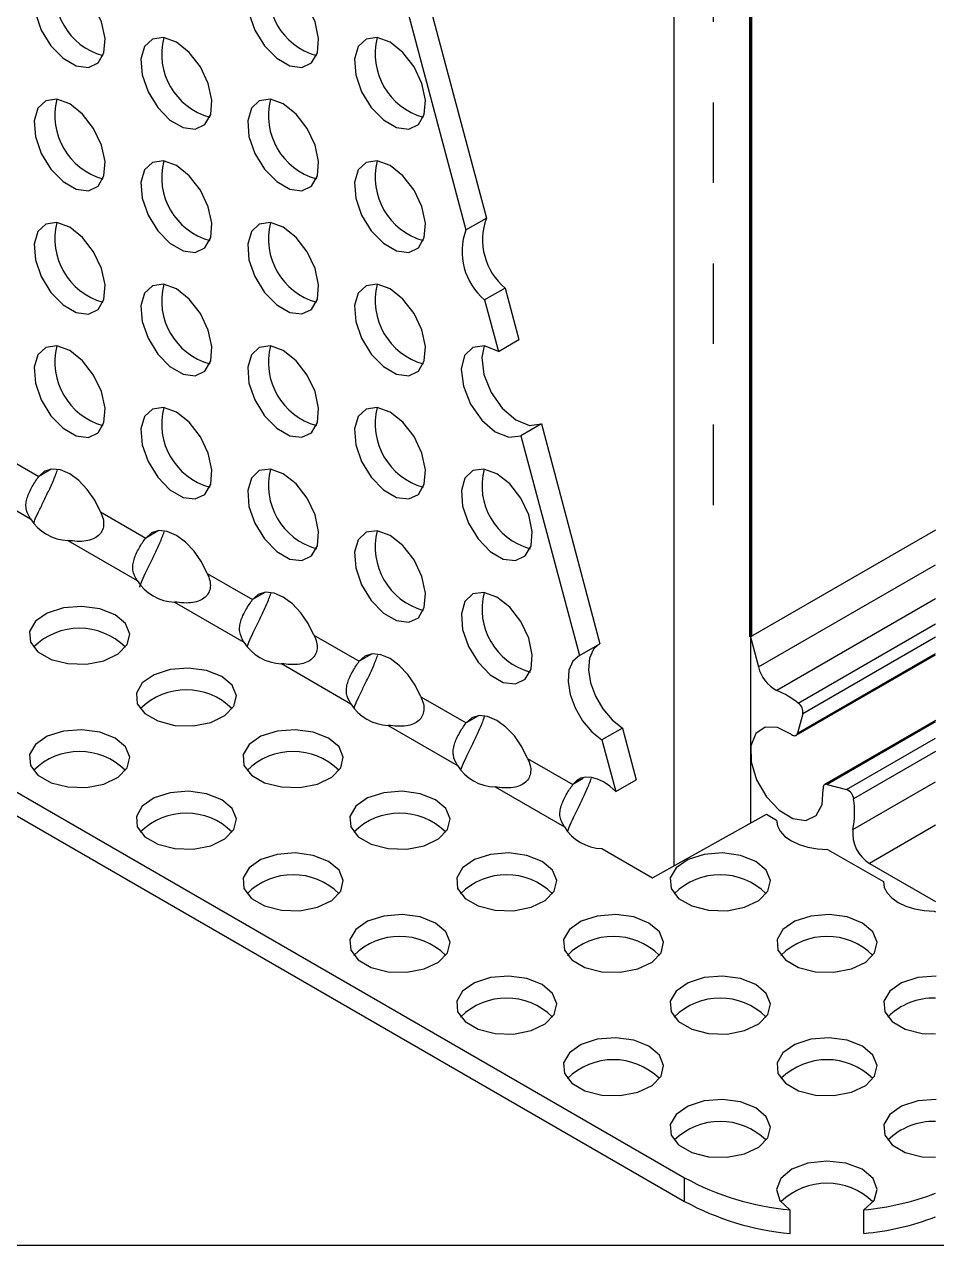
# Model space of a CAD drawing. Extents: x 0 to 13.3, y -7.3 to 0.
# Drawn here: x 3.997 to 5.13, y -7.31 to -5.794 of the extents above; entities that cross this region are included whole.
import ezdxf

# ---------------------------------------------------------------- set-up
doc = ezdxf.new("R2010")
doc.units = 0
doc.header["$LTSCALE"] = 0.5
doc.header["$MEASUREMENT"] = 0
doc.linetypes.add('HIDDEN2', pattern=[0.1875, 0.125, -0.0625])
for name, color, linetype in [('Brackets', 181, 'CONTINUOUS'), ('End Cap', 92, 'CONTINUOUS'), ('FAB DWG', 221, 'CONTINUOUS'), ('Housing', 150, 'CONTINUOUS')]:
    doc.layers.add(name, color=color, linetype=linetype)
doc.layers.add('Text-Unprinted', color=131, linetype='CONTINUOUS', plot=False)

msp = doc.modelspace()

# ---------------------------------------------------------------- linework, layer by layer
at = {"layer": 'Brackets', "transparency": 16777216}
for p, q in [((4.4965, -5.7563), (4.5706, -6.0343)), ((4.4711, -5.7709), (4.5452, -6.049)), ((2.6411, -5.9702), (4.8166, -7.2261)), ((2.6411, -5.9995), (4.8166, -7.2554)), ((4.5452, -6.049), (4.5706, -6.0343)), ((4.5938, -6.1212), (4.5684, -6.1358)), ((4.5938, -6.1212), (4.6109, -6.1852)), ((4.5684, -6.1358), (4.5855, -6.1999)), ((4.5855, -6.1999), (4.6109, -6.1852)), ((4.6388, -6.2899), (4.6134, -6.3045)), ((4.6388, -6.2899), (4.7116, -6.5629)), ((4.6134, -6.3045), (4.6862, -6.5776)), ((3.9587, -6.3225), (4.015, -6.355)), ((4.0304, -6.3462), (4.015, -6.355)), ((3.9184, -6.358), (4.0045, -6.4077)), ((4.0913, -6.3991), (4.1476, -6.4316)), ((4.163, -6.4227), (4.1476, -6.4316)), ((4.051, -6.4346), (4.137, -6.4843)), ((4.2239, -6.4756), (4.2802, -6.5081)), ((4.2956, -6.4993), (4.2802, -6.5081)), ((4.1835, -6.5111), (4.2696, -6.5608)), ((4.3565, -6.5521), (4.4128, -6.5847)), ((4.6862, -6.5776), (4.7116, -6.5629)), ((4.4281, -6.5758), (4.4128, -6.5847)), ((4.3161, -6.5876), (4.4022, -6.6373)), ((4.489, -6.6287), (4.5454, -6.6612)), ((4.5607, -6.6523), (4.5454, -6.6612)), ((4.4487, -6.6642), (4.5348, -6.7139)), ((4.7395, -6.6676), (4.7141, -6.6823)), ((4.7395, -6.6676), (4.7566, -6.7317)), ((4.7141, -6.6823), (4.7312, -6.7463)), ((4.6216, -6.7052), (4.6779, -6.7377)), ((4.6908, -6.7303), (4.6779, -6.7377)), ((4.7312, -6.7463), (4.7566, -6.7317)), ((4.5813, -6.7407), (4.6674, -6.7904)), ((4.7766, -6.8535), (4.9182, -6.7745)), ((4.9182, -6.7745), (4.9309, -6.7818)), ((4.7139, -6.8173), (4.7766, -6.8535)), ((4.994, -6.8182), (5.0635, -6.8583)), ((5.1266, -6.8948), (5.1282, -6.8957)), ((4.8166, -7.2554), (4.8166, -7.2261)), ((4.9475, -7.2659), (4.9475, -7.2952)), ((5.0392, -7.2952), (5.0392, -7.2659))]:
    msp.add_line(p, q, dxfattribs=at)
at = {"layer": 'Brackets', "transparency": 16777216, "flags": 128}
for points in [[(4.0532, -5.7394), (4.0372, -5.7336), (4.0234, -5.7355), (4.0136, -5.7449), (4.0092, -5.7603), (4.0107, -5.7799), (4.0179, -5.8008), (4.0299, -5.8204), (4.045, -5.8359), (4.0613, -5.8453), (4.0764, -5.8473), (4.0884, -5.8416), (4.0957, -5.8289), (4.0972, -5.8111), (4.0927, -5.7905), (4.0829, -5.7699), (4.0691, -5.7521), (4.0532, -5.7394)], [(4.3183, -5.7394), (4.3024, -5.7336), (4.2886, -5.7355), (4.2788, -5.7448), (4.2743, -5.7603), (4.2758, -5.7798), (4.2831, -5.8008), (4.2951, -5.8204), (4.3102, -5.8359), (4.3265, -5.8453), (4.3416, -5.8472), (4.3536, -5.8415), (4.3608, -5.8289), (4.3623, -5.8111), (4.3579, -5.7905), (4.3481, -5.7699), (4.3343, -5.752), (4.3183, -5.7394)], [(4.1858, -5.8159), (4.1698, -5.8102), (4.156, -5.8121), (4.1462, -5.8214), (4.1417, -5.8369), (4.1432, -5.8564), (4.1505, -5.8774), (4.1625, -5.8969), (4.1776, -5.9125), (4.1939, -5.9218), (4.209, -5.9238), (4.221, -5.9181), (4.2283, -5.9055), (4.2298, -5.8877), (4.2253, -5.8671), (4.2155, -5.8465), (4.2017, -5.8286), (4.1858, -5.8159)], [(4.4509, -5.8159), (4.435, -5.8102), (4.4211, -5.8121), (4.4114, -5.8214), (4.4069, -5.8368), (4.4084, -5.8564), (4.4156, -5.8774), (4.4277, -5.8969), (4.4428, -5.9124), (4.459, -5.9218), (4.4742, -5.9238), (4.4862, -5.9181), (4.4934, -5.9055), (4.4949, -5.8877), (4.4905, -5.867), (4.4807, -5.8464), (4.4669, -5.8286), (4.4509, -5.8159)], [(4.0532, -5.8925), (4.0372, -5.8867), (4.0234, -5.8886), (4.0136, -5.898), (4.0092, -5.9134), (4.0107, -5.933), (4.0179, -5.9539), (4.0299, -5.9735), (4.045, -5.989), (4.0613, -5.9984), (4.0764, -6.0004), (4.0884, -5.9947), (4.0957, -5.982), (4.0972, -5.9642), (4.0927, -5.9436), (4.0829, -5.923), (4.0691, -5.9052), (4.0532, -5.8925)], [(4.3183, -5.8925), (4.3024, -5.8867), (4.2886, -5.8886), (4.2788, -5.8979), (4.2743, -5.9134), (4.2758, -5.9329), (4.2831, -5.9539), (4.2951, -5.9735), (4.3102, -5.989), (4.3265, -5.9984), (4.3416, -6.0003), (4.3536, -5.9946), (4.3608, -5.982), (4.3623, -5.9642), (4.3579, -5.9436), (4.3481, -5.923), (4.3343, -5.9051), (4.3183, -5.8925)], [(4.1858, -5.969), (4.1698, -5.9633), (4.156, -5.9652), (4.1462, -5.9745), (4.1417, -5.99), (4.1432, -6.0095), (4.1505, -6.0305), (4.1625, -6.05), (4.1776, -6.0656), (4.1939, -6.0749), (4.209, -6.0769), (4.221, -6.0712), (4.2283, -6.0586), (4.2298, -6.0408), (4.2253, -6.0202), (4.2155, -5.9996), (4.2017, -5.9817), (4.1858, -5.969)], [(4.4509, -5.969), (4.435, -5.9633), (4.4211, -5.9652), (4.4114, -5.9745), (4.4069, -5.9899), (4.4084, -6.0095), (4.4156, -6.0305), (4.4277, -6.05), (4.4428, -6.0655), (4.459, -6.0749), (4.4742, -6.0769), (4.4862, -6.0712), (4.4934, -6.0586), (4.4949, -6.0408), (4.4905, -6.0201), (4.4807, -5.9995), (4.4669, -5.9817), (4.4509, -5.969)], [(4.0532, -6.0456), (4.0372, -6.0398), (4.0234, -6.0417), (4.0136, -6.0511), (4.0092, -6.0665), (4.0107, -6.0861), (4.0179, -6.107), (4.0299, -6.1266), (4.045, -6.1421), (4.0613, -6.1515), (4.0764, -6.1535), (4.0884, -6.1478), (4.0957, -6.1352), (4.0972, -6.1173), (4.0927, -6.0967), (4.0829, -6.0761), (4.0691, -6.0583), (4.0532, -6.0456)], [(4.3183, -6.0456), (4.3024, -6.0398), (4.2886, -6.0417), (4.2788, -6.051), (4.2743, -6.0665), (4.2758, -6.086), (4.2831, -6.107), (4.2951, -6.1266), (4.3102, -6.1421), (4.3265, -6.1515), (4.3416, -6.1534), (4.3536, -6.1477), (4.3608, -6.1351), (4.3623, -6.1173), (4.3579, -6.0967), (4.3481, -6.0761), (4.3343, -6.0582), (4.3183, -6.0456)], [(4.1858, -6.1222), (4.1698, -6.1164), (4.156, -6.1183), (4.1462, -6.1276), (4.1417, -6.1431), (4.1432, -6.1626), (4.1505, -6.1836), (4.1625, -6.2031), (4.1776, -6.2187), (4.1939, -6.228), (4.209, -6.23), (4.221, -6.2243), (4.2283, -6.2117), (4.2298, -6.1939), (4.2253, -6.1733), (4.2155, -6.1527), (4.2017, -6.1348), (4.1858, -6.1222)], [(4.4509, -6.1221), (4.435, -6.1164), (4.4211, -6.1183), (4.4114, -6.1276), (4.4069, -6.143), (4.4084, -6.1626), (4.4156, -6.1836), (4.4277, -6.2031), (4.4428, -6.2186), (4.459, -6.228), (4.4742, -6.23), (4.4862, -6.2243), (4.4934, -6.2117), (4.4949, -6.1939), (4.4905, -6.1732), (4.4807, -6.1526), (4.4669, -6.1348), (4.4509, -6.1221)], [(4.0532, -6.1987), (4.0372, -6.1929), (4.0234, -6.1948), (4.0136, -6.2042), (4.0092, -6.2196), (4.0107, -6.2392), (4.0179, -6.2601), (4.0299, -6.2797), (4.045, -6.2952), (4.0613, -6.3046), (4.0764, -6.3066), (4.0884, -6.3009), (4.0957, -6.2883), (4.0972, -6.2704), (4.0927, -6.2498), (4.0829, -6.2292), (4.0691, -6.2114), (4.0532, -6.1987)], [(4.3183, -6.1987), (4.3024, -6.1929), (4.2886, -6.1948), (4.2788, -6.2041), (4.2743, -6.2196), (4.2758, -6.2391), (4.2831, -6.2601), (4.2951, -6.2797), (4.3102, -6.2952), (4.3265, -6.3046), (4.3416, -6.3065), (4.3536, -6.3008), (4.3608, -6.2882), (4.3623, -6.2704), (4.3579, -6.2498), (4.3481, -6.2292), (4.3343, -6.2114), (4.3183, -6.1987)], [(4.5855, -6.1999), (4.5684, -6.193), (4.5537, -6.1948), (4.5435, -6.205), (4.5393, -6.222), (4.542, -6.2432), (4.5509, -6.2654), (4.5648, -6.2852), (4.5816, -6.2996), (4.5986, -6.3064), (4.6134, -6.3045)], [(4.5676, -6.1929), (4.5647, -6.2073), (4.5674, -6.2285), (4.5763, -6.2507), (4.5902, -6.2705), (4.607, -6.2849), (4.624, -6.2917), (4.6388, -6.2899)], [(4.1858, -6.2753), (4.1698, -6.2695), (4.156, -6.2714), (4.1462, -6.2807), (4.1417, -6.2962), (4.1432, -6.3157), (4.1505, -6.3367), (4.1625, -6.3562), (4.1776, -6.3718), (4.1939, -6.3811), (4.209, -6.3831), (4.221, -6.3774), (4.2283, -6.3648), (4.2298, -6.347), (4.2253, -6.3264), (4.2155, -6.3058), (4.2017, -6.2879), (4.1858, -6.2753)], [(4.4509, -6.2752), (4.435, -6.2695), (4.4211, -6.2714), (4.4114, -6.2807), (4.4069, -6.2961), (4.4084, -6.3157), (4.4156, -6.3367), (4.4277, -6.3562), (4.4428, -6.3717), (4.459, -6.3811), (4.4742, -6.3831), (4.4862, -6.3774), (4.4934, -6.3648), (4.4949, -6.347), (4.4905, -6.3264), (4.4807, -6.3057), (4.4669, -6.2879), (4.4509, -6.2752)], [(4.0913, -6.3991), (4.0843, -6.3845), (4.0751, -6.3713), (4.0645, -6.3601), (4.0532, -6.3518), (4.0418, -6.347), (4.0312, -6.3459), (4.0221, -6.3486), (4.015, -6.355)], [(4.3183, -6.3518), (4.3024, -6.346), (4.2886, -6.3479), (4.2788, -6.3572), (4.2743, -6.3727), (4.2758, -6.3923), (4.2831, -6.4132), (4.2951, -6.4328), (4.3102, -6.4483), (4.3265, -6.4577), (4.3416, -6.4596), (4.3536, -6.4539), (4.3608, -6.4413), (4.3623, -6.4235), (4.3579, -6.4029), (4.3481, -6.3823), (4.3343, -6.3645), (4.3183, -6.3518)], [(4.5835, -6.3518), (4.5675, -6.346), (4.5537, -6.3479), (4.5439, -6.3572), (4.5395, -6.3727), (4.541, -6.3922), (4.5482, -6.4132), (4.5602, -6.4328), (4.5754, -6.4483), (4.5916, -6.4577), (4.6068, -6.4596), (4.6188, -6.4539), (4.626, -6.4413), (4.6275, -6.4235), (4.6231, -6.4029), (4.6133, -6.3823), (4.5995, -6.3644), (4.5835, -6.3518)], [(4.2239, -6.4756), (4.2169, -6.4611), (4.2077, -6.4478), (4.1971, -6.4366), (4.1858, -6.4284), (4.1744, -6.4235), (4.1638, -6.4224), (4.1547, -6.4252), (4.1476, -6.4316)], [(4.4509, -6.4283), (4.435, -6.4226), (4.4211, -6.4245), (4.4114, -6.4338), (4.4069, -6.4492), (4.4084, -6.4688), (4.4156, -6.4898), (4.4277, -6.5093), (4.4428, -6.5248), (4.459, -6.5342), (4.4742, -6.5362), (4.4862, -6.5305), (4.4934, -6.5179), (4.4949, -6.5001), (4.4905, -6.4795), (4.4807, -6.4588), (4.4669, -6.441), (4.4509, -6.4283)], [(4.3565, -6.5521), (4.3494, -6.5376), (4.3403, -6.5243), (4.3297, -6.5132), (4.3183, -6.5049), (4.307, -6.5), (4.2964, -6.499), (4.2872, -6.5017), (4.2802, -6.5081)], [(4.5835, -6.5049), (4.5675, -6.4991), (4.5537, -6.501), (4.5439, -6.5103), (4.5395, -6.5258), (4.541, -6.5453), (4.5482, -6.5663), (4.5602, -6.5859), (4.5754, -6.6014), (4.5916, -6.6108), (4.6068, -6.6127), (4.6188, -6.607), (4.626, -6.5944), (4.6275, -6.5766), (4.6231, -6.556), (4.6133, -6.5354), (4.5995, -6.5175), (4.5835, -6.5049)], [(4.1095, -6.527), (4.0905, -6.5195), (4.0682, -6.5165), (4.0454, -6.5183), (4.0254, -6.5248), (4.0107, -6.535), (4.0034, -6.5475), (4.0045, -6.5608), (4.0137, -6.5729), (4.03, -6.5823), (4.051, -6.5876), (4.0739, -6.5883), (4.0957, -6.584), (4.1134, -6.5756), (4.1246, -6.564), (4.1277, -6.5509), (4.1225, -6.5379), (4.1095, -6.527)], [(4.7089, -6.5645), (4.7034, -6.5698), (4.6985, -6.5809), (4.6973, -6.5951), (4.6999, -6.6113), (4.7061, -6.628), (4.7153, -6.6438), (4.7268, -6.6574), (4.7395, -6.6676)], [(4.489, -6.6287), (4.482, -6.6142), (4.4729, -6.6009), (4.4623, -6.5897), (4.4509, -6.5814), (4.4395, -6.5766), (4.4289, -6.5755), (4.4198, -6.5783), (4.4128, -6.5847)], [(4.6862, -6.5776), (4.678, -6.5845), (4.6731, -6.5955), (4.672, -6.6098), (4.6746, -6.6259), (4.6807, -6.6426), (4.6899, -6.6585), (4.7014, -6.6721), (4.7141, -6.6823)], [(4.2421, -6.6035), (4.2231, -6.5961), (4.2008, -6.593), (4.178, -6.5949), (4.1579, -6.6013), (4.1433, -6.6115), (4.136, -6.6241), (4.137, -6.6373), (4.1463, -6.6495), (4.1626, -6.6588), (4.1836, -6.6642), (4.2065, -6.6648), (4.2283, -6.6606), (4.246, -6.6521), (4.2571, -6.6405), (4.2603, -6.6274), (4.2551, -6.6145), (4.2421, -6.6035)], [(4.6216, -6.7052), (4.6146, -6.6907), (4.6055, -6.6774), (4.5949, -6.6663), (4.5835, -6.658), (4.5721, -6.6531), (4.5615, -6.652), (4.5524, -6.6548), (4.5454, -6.6612)], [(4.1095, -6.6801), (4.0905, -6.6726), (4.0682, -6.6696), (4.0454, -6.6714), (4.0254, -6.6778), (4.0107, -6.688), (4.0034, -6.7006), (4.0045, -6.7139), (4.0137, -6.726), (4.03, -6.7354), (4.051, -6.7407), (4.0739, -6.7413), (4.0957, -6.7371), (4.1134, -6.7286), (4.1246, -6.7171), (4.1277, -6.7039), (4.1225, -6.691), (4.1095, -6.6801)], [(4.3747, -6.6801), (4.3557, -6.6726), (4.3333, -6.6696), (4.3106, -6.6714), (4.2905, -6.6778), (4.2759, -6.688), (4.2686, -6.7006), (4.2696, -6.7139), (4.2789, -6.726), (4.2951, -6.7354), (4.3162, -6.7407), (4.3391, -6.7413), (4.3609, -6.7371), (4.3785, -6.7286), (4.3897, -6.7171), (4.3929, -6.7039), (4.3876, -6.691), (4.3747, -6.6801)], [(4.7312, -6.7463), (4.7238, -6.7397), (4.7161, -6.7345), (4.7085, -6.7309), (4.7011, -6.7289), (4.6941, -6.7286), (4.6878, -6.73), (4.6824, -6.7331), (4.6779, -6.7377)], [(4.2421, -6.7566), (4.2231, -6.7491), (4.2008, -6.7461), (4.178, -6.7479), (4.1579, -6.7544), (4.1433, -6.7646), (4.136, -6.7772), (4.137, -6.7904), (4.1463, -6.8025), (4.1626, -6.8119), (4.1836, -6.8173), (4.2065, -6.8179), (4.2283, -6.8137), (4.246, -6.8052), (4.2571, -6.7936), (4.2603, -6.7805), (4.2551, -6.7676), (4.2421, -6.7566)], [(4.5072, -6.7566), (4.4883, -6.7491), (4.4659, -6.7461), (4.4432, -6.7479), (4.4231, -6.7544), (4.4084, -6.7646), (4.4011, -6.7772), (4.4022, -6.7904), (4.4115, -6.8025), (4.4277, -6.8119), (4.4487, -6.8173), (4.4717, -6.8179), (4.4935, -6.8137), (4.5111, -6.8052), (4.5223, -6.7936), (4.5255, -6.7805), (4.5202, -6.7676), (4.5072, -6.7566)], [(4.9309, -6.7818), (4.932, -6.7889), (4.9355, -6.7958), (4.9413, -6.8021), (4.9492, -6.8076), (4.9588, -6.8122), (4.9697, -6.8155), (4.9816, -6.8176), (4.994, -6.8182)], [(4.3747, -6.8332), (4.3557, -6.8257), (4.3333, -6.8226), (4.3106, -6.8245), (4.2905, -6.8309), (4.2759, -6.8411), (4.2686, -6.8537), (4.2696, -6.8669), (4.2789, -6.8791), (4.2951, -6.8884), (4.3162, -6.8938), (4.3391, -6.8944), (4.3609, -6.8902), (4.3785, -6.8817), (4.3897, -6.8701), (4.3929, -6.857), (4.3876, -6.8441), (4.3747, -6.8332)], [(4.6398, -6.8332), (4.6209, -6.8257), (4.5985, -6.8226), (4.5758, -6.8245), (4.5557, -6.8309), (4.541, -6.8411), (4.5337, -6.8537), (4.5348, -6.8669), (4.5441, -6.8791), (4.5603, -6.8884), (4.5813, -6.8938), (4.6043, -6.8944), (4.626, -6.8902), (4.6437, -6.8817), (4.6549, -6.8701), (4.6581, -6.857), (4.6528, -6.8441), (4.6398, -6.8332)], [(4.905, -6.8332), (4.886, -6.8257), (4.8637, -6.8226), (4.8409, -6.8245), (4.8209, -6.8309), (4.8062, -6.8411), (4.7989, -6.8537), (4.8, -6.8669), (4.8092, -6.8791), (4.8255, -6.8884), (4.8465, -6.8938), (4.8694, -6.8944), (4.8912, -6.8902), (4.9089, -6.8817), (4.9201, -6.8701), (4.9232, -6.857), (4.918, -6.8441), (4.905, -6.8332)], [(5.0635, -6.8583), (5.0646, -6.8654), (5.0681, -6.8723), (5.0739, -6.8786), (5.0818, -6.8842), (5.0914, -6.8887), (5.1023, -6.8921), (5.1142, -6.8941), (5.1266, -6.8948)], [(4.5072, -6.9097), (4.4883, -6.9022), (4.4659, -6.8992), (4.4432, -6.901), (4.4231, -6.9075), (4.4084, -6.9177), (4.4011, -6.9302), (4.4022, -6.9435), (4.4115, -6.9556), (4.4277, -6.965), (4.4487, -6.9703), (4.4717, -6.9709), (4.4935, -6.9667), (4.5111, -6.9583), (4.5223, -6.9467), (4.5255, -6.9335), (4.5202, -6.9206), (4.5072, -6.9097)], [(4.7724, -6.9097), (4.7535, -6.9022), (4.7311, -6.8992), (4.7083, -6.901), (4.6883, -6.9075), (4.6736, -6.9177), (4.6663, -6.9302), (4.6674, -6.9435), (4.6766, -6.9556), (4.6929, -6.965), (4.7139, -6.9703), (4.7368, -6.9709), (4.7586, -6.9667), (4.7763, -6.9583), (4.7875, -6.9467), (4.7906, -6.9335), (4.7854, -6.9206), (4.7724, -6.9097)], [(5.0376, -6.9097), (5.0186, -6.9022), (4.9963, -6.8992), (4.9735, -6.901), (4.9534, -6.9075), (4.9388, -6.9177), (4.9315, -6.9302), (4.9325, -6.9435), (4.9418, -6.9556), (4.9581, -6.965), (4.9791, -6.9703), (5.002, -6.9709), (5.0238, -6.9667), (5.0415, -6.9583), (5.0526, -6.9467), (5.0558, -6.9335), (5.0505, -6.9206), (5.0376, -6.9097)], [(4.6398, -6.9862), (4.6209, -6.9787), (4.5985, -6.9757), (4.5758, -6.9775), (4.5557, -6.984), (4.541, -6.9942), (4.5337, -7.0068), (4.5348, -7.02), (4.5441, -7.0321), (4.5603, -7.0415), (4.5813, -7.0469), (4.6043, -7.0475), (4.626, -7.0433), (4.6437, -7.0348), (4.6549, -7.0232), (4.6581, -7.0101), (4.6528, -6.9972), (4.6398, -6.9862)], [(4.905, -6.9862), (4.886, -6.9787), (4.8637, -6.9757), (4.8409, -6.9775), (4.8209, -6.984), (4.8062, -6.9942), (4.7989, -7.0068), (4.8, -7.02), (4.8092, -7.0321), (4.8255, -7.0415), (4.8465, -7.0469), (4.8694, -7.0475), (4.8912, -7.0433), (4.9089, -7.0348), (4.9201, -7.0232), (4.9232, -7.0101), (4.918, -6.9972), (4.905, -6.9862)], [(5.1288, -6.9757), (5.1061, -6.9775), (5.086, -6.984), (5.0714, -6.9942), (5.0641, -7.0068), (5.0651, -7.02), (5.0744, -7.0321), (5.0906, -7.0415), (5.1116, -7.0469), (5.1282, -7.0473)], [(4.7724, -7.0628), (4.7535, -7.0553), (4.7311, -7.0522), (4.7083, -7.0541), (4.6883, -7.0605), (4.6736, -7.0707), (4.6663, -7.0833), (4.6674, -7.0966), (4.6766, -7.1087), (4.6929, -7.1181), (4.7139, -7.1234), (4.7368, -7.124), (4.7586, -7.1198), (4.7763, -7.1113), (4.7875, -7.0998), (4.7906, -7.0866), (4.7854, -7.0737), (4.7724, -7.0628)], [(5.0376, -7.0628), (5.0186, -7.0553), (4.9963, -7.0522), (4.9735, -7.0541), (4.9534, -7.0605), (4.9388, -7.0707), (4.9315, -7.0833), (4.9325, -7.0966), (4.9418, -7.1087), (4.9581, -7.1181), (4.9791, -7.1234), (5.002, -7.124), (5.0238, -7.1198), (5.0415, -7.1113), (5.0526, -7.0998), (5.0558, -7.0866), (5.0505, -7.0737), (5.0376, -7.0628)], [(4.905, -7.1393), (4.886, -7.1318), (4.8637, -7.1288), (4.8409, -7.1306), (4.8209, -7.1371), (4.8062, -7.1473), (4.7989, -7.1598), (4.8, -7.1731), (4.8092, -7.1852), (4.8255, -7.1946), (4.8465, -7.2), (4.8694, -7.2006), (4.8912, -7.1963), (4.9089, -7.1879), (4.9201, -7.1763), (4.9232, -7.1632), (4.918, -7.1503), (4.905, -7.1393)], [(5.1288, -7.1288), (5.1061, -7.1306), (5.086, -7.1371), (5.0714, -7.1473), (5.0641, -7.1598), (5.0651, -7.1731), (5.0744, -7.1852), (5.0906, -7.1946), (5.1116, -7.2), (5.1282, -7.2004)], [(5.0392, -7.2659), (5.0519, -7.2541), (5.0559, -7.2404), (5.0506, -7.2269), (5.037, -7.2155), (5.0169, -7.2079), (4.9934, -7.2053), (4.9698, -7.2079), (4.9497, -7.2155), (4.9361, -7.2269), (4.9309, -7.2404), (4.9349, -7.2541), (4.9475, -7.2659)]]:
    msp.add_lwpolyline(points, dxfattribs=at)
at = {"layer": 'Brackets', "transparency": 16777216}
for centre, radius, start, end in [((4.1164, -5.754), 0.0816, 165.5959, 254.3987), ((4.3815, -5.7539), 0.0816, 165.5959, 254.3987), ((4.249, -5.8305), 0.0816, 165.5959, 254.3987), ((4.5141, -5.8305), 0.0816, 165.5959, 254.3987), ((4.1164, -5.9071), 0.0816, 165.5959, 254.3987), ((4.3815, -5.907), 0.0816, 165.5959, 254.3987), ((4.249, -5.9836), 0.0816, 165.5959, 254.3987), ((4.5141, -5.9836), 0.0816, 165.5959, 254.3987), ((4.644, -6.0613), 0.0782, 159.8146, 230.0484), ((4.1164, -6.0602), 0.0816, 165.5959, 254.3987), ((4.3815, -6.0601), 0.0816, 165.5959, 254.3987), ((4.6186, -6.0759), 0.0782, 159.8146, 230.0484), ((4.249, -6.1367), 0.0816, 165.5959, 254.3987), ((4.5141, -6.1367), 0.0816, 165.5959, 254.3987), ((4.1164, -6.2133), 0.0816, 165.5959, 254.3987), ((4.3815, -6.2132), 0.0816, 165.5959, 254.3987), ((4.249, -6.2898), 0.0816, 165.5959, 254.3987), ((4.5141, -6.2898), 0.0816, 165.5959, 254.3987), ((4.3815, -6.3663), 0.0816, 165.5959, 254.3987), ((4.6467, -6.3663), 0.0816, 165.5959, 254.3987), ((4.0528, -6.3777), 0.0569, 211.8214, 268.184), ((4.5141, -6.4429), 0.0816, 165.5959, 254.3987), ((4.1853, -6.4543), 0.0569, 211.8214, 268.184), ((4.6467, -6.5194), 0.0816, 165.5959, 254.3987), ((4.0653, -6.6248), 0.0811, 45.2372, 134.7628), ((4.3179, -6.5308), 0.0569, 211.8214, 268.184), ((4.1979, -6.7013), 0.0811, 45.2372, 134.7628), ((4.4505, -6.6074), 0.0569, 211.8214, 268.184), ((4.0653, -6.7778), 0.0811, 45.2372, 134.7628), ((4.3305, -6.7778), 0.0811, 45.2372, 134.7628), ((4.5831, -6.6839), 0.0569, 211.8214, 268.184), ((4.1979, -6.8544), 0.0811, 45.2372, 134.7628), ((4.463, -6.8544), 0.0811, 45.2372, 134.7628), ((4.7157, -6.7604), 0.0569, 211.8214, 268.184), ((4.3305, -6.9309), 0.0811, 45.2372, 134.7628), ((4.5956, -6.9309), 0.0811, 45.2372, 134.7628), ((4.8608, -6.9309), 0.0811, 45.2372, 134.7628), ((4.463, -7.0075), 0.0811, 45.2372, 134.7628), ((4.7282, -7.0075), 0.0811, 45.2372, 134.7628), ((4.9934, -7.0075), 0.0811, 45.2372, 134.7628), ((4.5956, -7.084), 0.0811, 45.2372, 134.7628), ((4.8608, -7.084), 0.0811, 45.2372, 134.7628), ((5.126, -7.084), 0.0811, 88.3806, 134.7628), ((4.7282, -7.1605), 0.0811, 45.2372, 134.7628), ((4.9934, -7.1605), 0.0811, 45.2372, 134.7628), ((4.8608, -7.2371), 0.0811, 45.2372, 134.7628), ((5.126, -7.2371), 0.0811, 88.3806, 134.7628), ((4.9781, -6.9303), 0.3369, 241.3652, 264.7979), ((4.9934, -7.3146), 0.0818, 45.7275, 134.2725), ((5.0087, -6.9303), 0.3369, 275.2021, 290.785), ((4.9781, -6.9596), 0.3369, 241.3652, 264.7979), ((5.0087, -6.9596), 0.3369, 275.2021, 290.785)]:
    msp.add_arc(centre, radius, start, end, dxfattribs=at)
for points, knots in [([(4.0086, -6.413), (4.0092, -6.4113), (4.0111, -6.406), (4.0161, -6.3958), (4.0226, -6.3824), (4.0295, -6.3681), (4.0349, -6.3558), (4.0372, -6.3495), (4.0379, -6.3472)], [0, 0, 0, 0, 0.081456, 0.261623, 0.451756, 0.656134, 0.878211, 1, 1, 1, 1]), ([(4.0045, -6.4077), (4.0022, -6.4038), (3.9989, -6.3983), (3.9988, -6.3887), (4.0003, -6.3817), (4.0032, -6.3744), (4.0069, -6.3672), (4.0112, -6.3603), (4.0137, -6.3569), (4.015, -6.355)], [0, 0, 0, 0, 0.28993, 0.408037, 0.51552, 0.620506, 0.731668, 0.856396, 1, 1, 1, 1]), ([(4.0913, -6.3991), (4.0926, -6.4019), (4.095, -6.4073), (4.0957, -6.4157), (4.0937, -6.4231), (4.089, -6.4291), (4.082, -6.4333), (4.0691, -6.4368), (4.0585, -6.4355), (4.051, -6.4346)], [0, 0, 0, 0, 0.12992, 0.242037, 0.343623, 0.444264, 0.553789, 0.679972, 1, 1, 1, 1]), ([(4.1401, -6.4925), (4.141, -6.4899), (4.1432, -6.4836), (4.1486, -6.4723), (4.1552, -6.4589), (4.1621, -6.4446), (4.1675, -6.4324), (4.1697, -6.426), (4.1705, -6.4238)], [0, 0, 0, 0, 0.123873, 0.295721, 0.477073, 0.672013, 0.883835, 1, 1, 1, 1]), ([(4.137, -6.4843), (4.1347, -6.4803), (4.1315, -6.4748), (4.1314, -6.4652), (4.1329, -6.4582), (4.1358, -6.4509), (4.1395, -6.4437), (4.1438, -6.4368), (4.1463, -6.4334), (4.1476, -6.4316)], [0, 0, 0, 0, 0.28993, 0.408037, 0.5155201, 0.6205058, 0.731668, 0.8563965, 1, 1, 1, 1]), ([(4.2239, -6.4756), (4.2252, -6.4785), (4.2276, -6.4838), (4.2282, -6.4922), (4.2262, -6.4996), (4.2215, -6.5056), (4.2146, -6.5098), (4.2017, -6.5133), (4.1911, -6.512), (4.1835, -6.5111)], [0, 0, 0, 0, 0.12992, 0.242037, 0.343623, 0.444264, 0.553789, 0.679972, 1, 1, 1, 1]), ([(4.2738, -6.566), (4.2744, -6.5644), (4.2763, -6.5591), (4.2812, -6.5488), (4.2878, -6.5354), (4.2946, -6.5212), (4.3001, -6.5089), (4.3023, -6.5026), (4.3031, -6.5003)], [0, 0, 0, 0, 0.081456, 0.261623, 0.451756, 0.656134, 0.878211, 1, 1, 1, 1]), ([(4.2696, -6.5608), (4.2673, -6.5569), (4.2641, -6.5513), (4.264, -6.5418), (4.2655, -6.5348), (4.2683, -6.5275), (4.2721, -6.5203), (4.2763, -6.5134), (4.2789, -6.51), (4.2802, -6.5081)], [0, 0, 0, 0, 0.28993, 0.408037, 0.51552, 0.620506, 0.731668, 0.856396, 1, 1, 1, 1]), ([(4.3565, -6.5521), (4.3577, -6.555), (4.3601, -6.5604), (4.3608, -6.5688), (4.3588, -6.5762), (4.3541, -6.5822), (4.3472, -6.5864), (4.3343, -6.5898), (4.3237, -6.5886), (4.3161, -6.5876)], [0, 0, 0, 0, 0.1299201, 0.2420367, 0.3436235, 0.4442637, 0.5537893, 0.6799724, 1, 1, 1, 1]), ([(4.4064, -6.6426), (4.407, -6.6409), (4.4089, -6.6356), (4.4138, -6.6254), (4.4204, -6.612), (4.4272, -6.5977), (4.4327, -6.5855), (4.4349, -6.5791), (4.4357, -6.5769)], [0, 0, 0, 0, 0.081456, 0.261623, 0.451756, 0.656134, 0.878211, 1, 1, 1, 1]), ([(4.4022, -6.6373), (4.3999, -6.6334), (4.3967, -6.6279), (4.3966, -6.6183), (4.3981, -6.6113), (4.4009, -6.604), (4.4047, -6.5968), (4.4089, -6.5899), (4.4114, -6.5865), (4.4128, -6.5847)], [0, 0, 0, 0, 0.28993, 0.408037, 0.51552, 0.620506, 0.731668, 0.856396, 1, 1, 1, 1]), ([(4.489, -6.6287), (4.4903, -6.6316), (4.4927, -6.6369), (4.4934, -6.6453), (4.4914, -6.6527), (4.4867, -6.6587), (4.4798, -6.6629), (4.4669, -6.6664), (4.4563, -6.6651), (4.4487, -6.6642)], [0, 0, 0, 0, 0.12992, 0.242037, 0.343623, 0.444264, 0.553789, 0.679972, 1, 1, 1, 1]), ([(4.539, -6.7191), (4.5396, -6.7175), (4.5415, -6.7122), (4.5464, -6.7019), (4.553, -6.6885), (4.5598, -6.6742), (4.5653, -6.662), (4.5675, -6.6556), (4.5683, -6.6534)], [0, 0, 0, 0, 0.081456, 0.261623, 0.451756, 0.656134, 0.878211, 1, 1, 1, 1]), ([(4.5348, -6.7139), (4.5325, -6.7099), (4.5293, -6.7044), (4.5292, -6.6948), (4.5307, -6.6878), (4.5335, -6.6806), (4.5373, -6.6734), (4.5415, -6.6665), (4.544, -6.663), (4.5454, -6.6612)], [0, 0, 0, 0, 0.28993, 0.408037, 0.51552, 0.620506, 0.731668, 0.856396, 1, 1, 1, 1]), ([(4.6216, -6.7052), (4.6229, -6.7081), (4.6253, -6.7134), (4.626, -6.7218), (4.624, -6.7293), (4.6193, -6.7353), (4.6123, -6.7394), (4.5994, -6.7429), (4.5889, -6.7416), (4.5813, -6.7407)], [0, 0, 0, 0, 0.12992, 0.242037, 0.343623, 0.444264, 0.553789, 0.679972, 1, 1, 1, 1]), ([(4.6716, -6.7957), (4.6721, -6.794), (4.674, -6.7887), (4.679, -6.7785), (4.6855, -6.7651), (4.6924, -6.7508), (4.6979, -6.7384), (4.7001, -6.732), (4.7009, -6.7297)], [0, 0, 0, 0, 0.081071, 0.260387, 0.449621, 0.653033, 0.874061, 1, 1, 1, 1]), ([(4.6674, -6.7904), (4.6651, -6.7865), (4.6618, -6.781), (4.6617, -6.7714), (4.6632, -6.7644), (4.6661, -6.7571), (4.6699, -6.7499), (4.6741, -6.743), (4.6766, -6.7396), (4.6779, -6.7377)], [0, 0, 0, 0, 0.28993, 0.408037, 0.51552, 0.620506, 0.731668, 0.856396, 1, 1, 1, 1])]:
    msp.add_open_spline(points, degree=3, knots=knots, dxfattribs=at)
at = {"layer": 'End Cap', "transparency": 16777216}
for p, q in [((4.8984, -4.0285), (4.8984, -6.7856)), ((4.8032, -4.0834), (4.8032, -6.8386))]:
    msp.add_line(p, q, dxfattribs=at)
at = {"layer": 'FAB DWG', "color": 1, "lineweight": 90, "transparency": 16777216}
msp.add_line((4.8984, -4.0204), (4.8984, -6.5544), dxfattribs=at)
at = {"layer": 'Housing', "linetype": 'HIDDEN2', "transparency": 16777216}
msp.add_line((4.8524, -6.3906), (4.8524, -5.2788), dxfattribs=at)
at = {"layer": 'Housing', "transparency": 16777216}
for p, q in [((5.1282, -6.4217), (4.8984, -6.5544)), ((4.9083, -6.5917), (5.1282, -6.4648)), ((5.1282, -6.5072), (4.9313, -6.6209)), ((4.9578, -6.6366), (5.1282, -6.5382)), ((4.8984, -6.5544), (4.9083, -6.5917)), ((5.1282, -6.5548), (4.9635, -6.65)), ((4.9552, -6.6766), (5.1282, -6.5767)), ((4.957, -6.674), (5.1282, -6.5752)), ((4.9635, -6.65), (4.957, -6.674)), ((5.1282, -6.6583), (4.9905, -6.7378)), ((5.1282, -6.6598), (4.9937, -6.7375)), ((5.0177, -6.744), (5.1282, -6.6802)), ((5.1282, -6.6968), (5.0265, -6.7556)), ((4.9937, -6.7375), (5.0177, -6.744)), ((5.0255, -6.7936), (5.1282, -6.7343)), ((5.1282, -6.7882), (5.0462, -6.8356)), ((5.0462, -6.8356), (5.1282, -6.883))]:
    msp.add_line(p, q, dxfattribs=at)
at = {"layer": 'Housing', "transparency": 16777216, "flags": 128}
for points in [[(4.9493, -6.6756), (4.9322, -6.6669), (4.9167, -6.6666), (4.9051, -6.6745), (4.899, -6.6896), (4.8994, -6.7096), (4.9061, -6.7317), (4.9183, -6.7528), (4.9341, -6.7697), (4.9512, -6.78), (4.9673, -6.7823), (4.98, -6.7762), (4.9874, -6.7626), (4.9885, -6.7434)], [(4.9493, -6.6756), (4.9506, -6.6763), (4.9518, -6.6769), (4.953, -6.6771), (4.9541, -6.677), (4.9551, -6.6767), (4.956, -6.676), (4.9566, -6.6752), (4.957, -6.674)], [(4.9937, -6.7375), (4.9925, -6.7373), (4.9914, -6.7375), (4.9904, -6.7379), (4.9896, -6.7385), (4.989, -6.7395), (4.9886, -6.7406), (4.9885, -6.742), (4.9885, -6.7434)]]:
    msp.add_lwpolyline(points, dxfattribs=at)
at = {"layer": 'Housing', "transparency": 16777216}
for centre, radius, start, end in [((4.9517, -6.5811), 0.0447, 193.7529, 242.8622), ((4.8872, -6.7258), 0.1138, 51.6486, 67.193), ((4.9491, -6.6481), 0.0145, 352.6485, 52.9203), ((5.0122, -6.7573), 0.0145, 7.0784, 67.3532), ((4.9211, -6.7718), 0.1067, 348.2132, 8.7494), ((5.0692, -6.7982), 0.0439, 173.9315, 238.4302)]:
    msp.add_arc(centre, radius, start, end, dxfattribs=at)
at = {"layer": 'Text-Unprinted', "ltscale": 0.5, "transparency": 16777216}
msp.add_lwpolyline([(0, 0), (13.2823, 0), (13.2823, -7.3102), (0, -7.3102)], close=True, dxfattribs=at)

doc.saveas('drawing.dxf')
